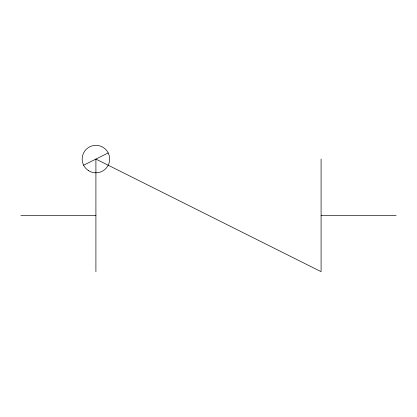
<?xml version="1.0" encoding="UTF-8"?>
<svg xmlns="http://www.w3.org/2000/svg" width="417" height="417" viewBox="0 0 417 417"><rect width="100%" height="100%" fill="white"/><g stroke="black" fill="none" stroke-linecap="round" stroke-linejoin="round"><path stroke-width="0.63" d="M83.619 165.221L108.201 152.93M20.85 215.37L95.91 215.37M321.09 215.37L396.15 215.37M321.09 159.075L321.09 271.665L95.91 159.075L95.91 271.665M88.477 170.636A13.745 13.745 0 0 0 109.64 159.732A13.745 13.745 0 0 0 89.613 146.857A13.745 13.745 0 0 0 88.477 170.636"/></g></svg>
